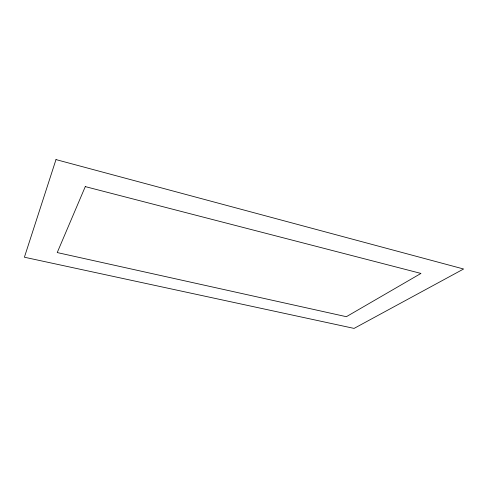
<?xml version="1.0" encoding="UTF-8"?>
<svg xmlns="http://www.w3.org/2000/svg" width="488" height="488" viewBox="0 0 488 488"><rect width="100%" height="100%" fill="white"/><g stroke="black" fill="none" stroke-linecap="round" stroke-linejoin="round"><path stroke-width="0.73" d="M55.992 159.594L24.4 257.219L354.075 328.406L463.6 269.004L55.992 159.594M85.284 186.611L57.23 252.564L346.364 316.7L420.955 273.433L85.284 186.611"/></g></svg>
